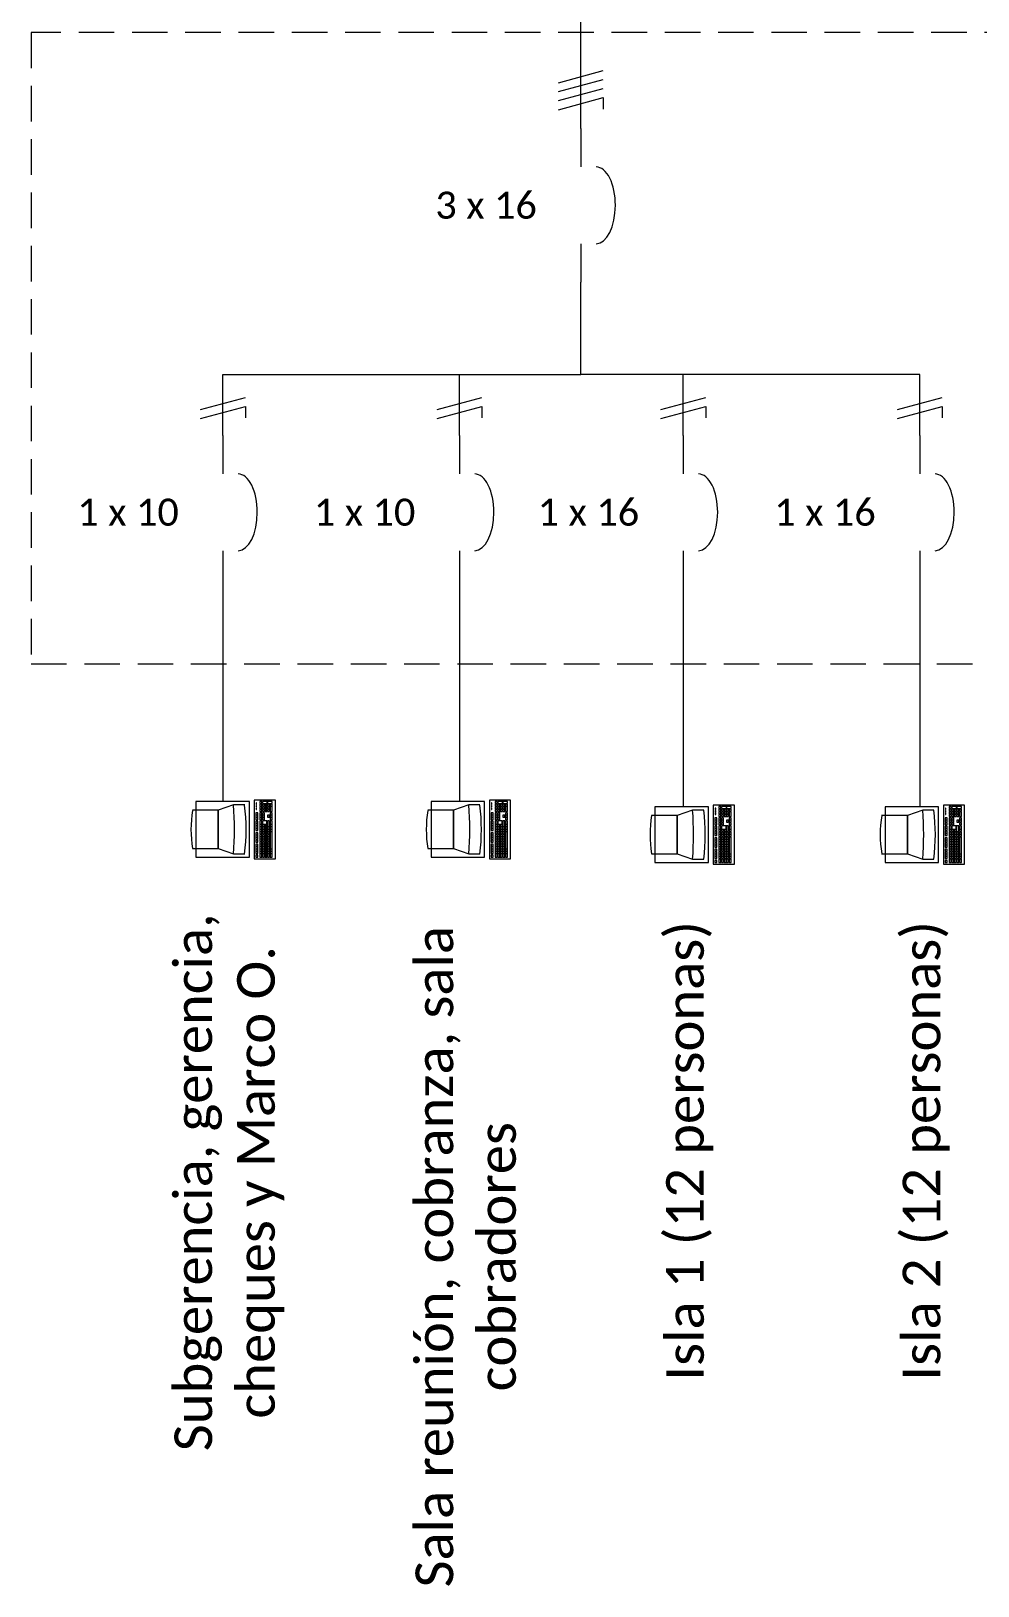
# Model space of a CAD drawing. Header units: inches. Extents: x 53 to 841, y 55 to 416.
# Drawn here: x 595.5 to 662.1, y 84.7 to 194.1 of the extents above; entities that cross this region are included whole.
import ezdxf

# ---------------------------------------------------------------- set-up
doc = ezdxf.new("R2010")
doc.units = ezdxf.units.IN
doc.header["$MEASUREMENT"] = 0
doc.linetypes.add('DASHED', pattern=[0.75, 0.5, -0.25])
for name, color, linetype in [('CONECTOR', 7, 'Continuous'), ('ELECTRICIDAD', 7, 'Continuous'), ('EQUIPO', 7, 'Continuous')]:
    doc.layers.add(name, color=color, linetype=linetype)
doc.styles.get("Standard").update_dxf_attribs({"font": 'arial.ttf'})

msp = doc.modelspace()

# ---------------------------------------------------------------- linework, layer by layer
at = {"lineweight": 13}
for p, q in [((632.59, 190.5), (635.74, 191.35)), ((632.59, 189.87), (635.74, 190.72)), ((632.59, 189.24), (635.74, 190.08)), ((632.59, 188.6), (635.74, 189.45)), ((635.74, 189.45), (635.74, 188.64)), ((607.39, 167.5), (610.55, 168.35)), ((607.39, 166.87), (610.55, 167.72)), ((610.55, 167.72), (610.55, 166.91)), ((624.04, 167.5), (627.2, 168.35)), ((624.04, 166.87), (627.2, 167.72)), ((627.2, 167.72), (627.2, 166.91)), ((639.79, 167.5), (642.95, 168.35)), ((639.79, 166.87), (642.95, 167.72)), ((642.95, 167.72), (642.95, 166.91)), ((656.44, 167.5), (659.6, 168.35)), ((656.44, 166.87), (659.6, 167.72)), ((659.6, 167.72), (659.6, 166.91))]:
    msp.add_line(p, q, dxfattribs=at)
at = {"color": 10, "linetype": 'DASHED', "lineweight": 13, "ltscale": 5}
msp.add_lwpolyline([(595.47, 149.6), (668.82, 149.6), (668.82, 194.02), (595.47, 194.02)], close=True, dxfattribs=at)
at = {"layer": 'CONECTOR', "linetype": 'Continuous', "lineweight": 13}
for p, q in [((625.62, 154.87), (625.62, 139.91)), ((641.37, 154.87), (641.37, 139.55)), ((658.02, 154.87), (658.02, 139.55))]:
    msp.add_line(p, q, dxfattribs=at)
for points in [[(634.17, 187.27), (634.17, 225.07), (640.59, 225.07), (640.59, 254.92)], [(608.97, 165.67), (608.97, 169.96), (634.17, 169.96), (634.17, 176.47)], [(625.62, 165.67), (625.62, 169.96), (634.17, 169.96), (634.17, 176.47)], [(641.37, 165.67), (641.37, 169.96), (634.17, 169.96), (634.17, 176.47)], [(658.02, 165.67), (658.02, 169.96), (634.17, 169.96), (634.17, 176.47)], [(608.97, 154.87), (608.97, 139.93), (608.43, 139.93)]]:
    msp.add_lwpolyline(points, dxfattribs=at)
at = {"layer": 'ELECTRICIDAD', "linetype": 'Continuous', "lineweight": 13}
for p, q in [((634.17, 187.27), (634.17, 184.57)), ((634.17, 179.17), (634.17, 176.47)), ((608.97, 165.67), (608.97, 162.97)), ((625.62, 165.67), (625.62, 162.97)), ((641.37, 165.67), (641.37, 162.97)), ((658.02, 165.67), (658.02, 162.97)), ((608.97, 157.57), (608.97, 154.87)), ((625.62, 157.57), (625.62, 154.87)), ((641.37, 157.57), (641.37, 154.87)), ((658.02, 157.57), (658.02, 154.87))]:
    msp.add_line(p, q, dxfattribs=at)
for centre, start_param, end_param in [((635.24, 181.87), 1.570796, 3.141593), ((635.24, 181.87), 0, 1.570796), ((610.04, 160.27), 1.570796, 3.141593), ((626.69, 160.27), 1.570796, 3.141593), ((642.44, 160.27), 1.570796, 3.141593), ((659.09, 160.27), 1.570796, 3.141593), ((610.04, 160.27), 0, 1.570796), ((626.69, 160.27), 0, 1.570796), ((642.44, 160.27), 0, 1.570796), ((659.09, 160.27), 0, 1.570796)]:
    msp.add_ellipse(centre, major_axis=(0, -2.7), ratio=0.5, start_param=start_param, end_param=end_param, dxfattribs=at)
at = {"layer": 'EQUIPO', "color": 7, "linetype": 'Continuous', "lineweight": 13}
for p, q in [((608.64, 139.3), (606.82, 139.3)), ((609.71, 139.68), (608.64, 139.3)), ((608.64, 139.3), (608.64, 136.61)), ((608.64, 136.61), (608.64, 139.3)), ((610.5, 139.68), (609.71, 139.68)), ((625.2, 139.3), (623.38, 139.3)), ((626.27, 139.68), (625.2, 139.3)), ((625.2, 139.3), (625.2, 136.61)), ((625.2, 136.61), (625.2, 139.3)), ((627.06, 139.68), (626.27, 139.68)), ((640.95, 138.94), (639.13, 138.94)), ((642.02, 139.32), (640.95, 138.94)), ((640.95, 138.94), (640.95, 136.25)), ((640.95, 136.25), (640.95, 138.94)), ((642.81, 139.32), (642.02, 139.32)), ((657.15, 138.94), (655.33, 138.94)), ((658.22, 139.32), (657.15, 138.94)), ((657.15, 138.94), (657.15, 136.25)), ((657.15, 136.25), (657.15, 138.94)), ((659.01, 139.32), (658.22, 139.32)), ((606.82, 136.61), (608.64, 136.61)), ((608.64, 136.61), (609.71, 136.23)), ((609.71, 136.23), (610.5, 136.23)), ((623.38, 136.61), (625.2, 136.61)), ((625.2, 136.61), (626.27, 136.23)), ((626.27, 136.23), (627.06, 136.23)), ((639.13, 136.25), (640.95, 136.25)), ((640.95, 136.25), (642.02, 135.87)), ((642.02, 135.87), (642.81, 135.87)), ((655.33, 136.25), (657.15, 136.25)), ((657.15, 136.25), (658.22, 135.87)), ((658.22, 135.87), (659.01, 135.87))]:
    msp.add_line(p, q, dxfattribs=at)
for points in [[(610.83, 139.91), (607.06, 139.91), (607.06, 136), (610.83, 136)], [(612.66, 140.02), (611.17, 140.02), (611.17, 135.88), (612.66, 135.88)], [(611.43, 138.99), (611.43, 139.13), (611.29, 139.13), (611.29, 138.99)], [(611.43, 138.82), (611.43, 138.96), (611.29, 138.96), (611.29, 138.82)], [(611.34, 139.71), (611.34, 139.82), (611.31, 139.82), (611.31, 139.71)], [(611.34, 139.54), (611.34, 139.65), (611.31, 139.65), (611.31, 139.54)], [(611.34, 139.36), (611.34, 139.48), (611.31, 139.48), (611.31, 139.36)], [(611.71, 139.78), (611.71, 139.92), (611.57, 139.92), (611.57, 139.78)], [(611.71, 139.59), (611.71, 139.74), (611.57, 139.74), (611.57, 139.59)], [(611.71, 139.41), (611.71, 139.55), (611.57, 139.55), (611.57, 139.41)], [(611.71, 139.22), (611.71, 139.36), (611.57, 139.36), (611.57, 139.22)], [(611.71, 138.99), (611.71, 139.13), (611.57, 139.13), (611.57, 138.99)], [(611.71, 138.82), (611.71, 138.96), (611.57, 138.96), (611.57, 138.82)], [(612.09, 139.78), (612.09, 139.92), (611.75, 139.92), (611.75, 139.78)], [(611.89, 139.59), (611.89, 139.74), (611.75, 139.74), (611.75, 139.59)], [(611.89, 139.41), (611.89, 139.55), (611.75, 139.55), (611.75, 139.41)], [(611.89, 139.22), (611.89, 139.36), (611.75, 139.36), (611.75, 139.22)], [(611.89, 138.99), (611.89, 139.13), (611.75, 139.13), (611.75, 138.99)], [(611.89, 138.82), (611.89, 138.96), (611.75, 138.96), (611.75, 138.82)], [(612.07, 139.59), (612.07, 139.74), (611.93, 139.74), (611.93, 139.59)], [(612.07, 139.41), (612.07, 139.55), (611.93, 139.55), (611.93, 139.41)], [(612.07, 139.22), (612.07, 139.36), (611.93, 139.36), (611.93, 139.22)], [(612.43, 139.78), (612.43, 139.92), (612.11, 139.92), (612.11, 139.78)], [(612.25, 139.59), (612.25, 139.74), (612.11, 139.74), (612.11, 139.59)], [(612.25, 139.41), (612.25, 139.55), (612.11, 139.55), (612.11, 139.41)], [(612.25, 139.22), (612.25, 139.36), (612.11, 139.36), (612.11, 139.22)], [(612.25, 138.82), (612.25, 138.96), (612.11, 138.96), (612.11, 138.82)], [(612.43, 139.59), (612.43, 139.74), (612.29, 139.74), (612.29, 139.59)], [(612.43, 139.22), (612.43, 139.56), (612.29, 139.56), (612.29, 139.22)], [(612.43, 138.99), (612.43, 139.13), (612.29, 139.13), (612.29, 138.99)], [(612.43, 138.82), (612.43, 138.96), (612.29, 138.96), (612.29, 138.82)], [(627.39, 139.91), (623.62, 139.91), (623.62, 136), (627.39, 136)], [(629.22, 140.02), (627.73, 140.02), (627.73, 135.88), (629.22, 135.88)], [(627.99, 138.99), (627.99, 139.13), (627.85, 139.13), (627.85, 138.99)], [(627.99, 138.82), (627.99, 138.96), (627.85, 138.96), (627.85, 138.82)], [(627.9, 139.71), (627.9, 139.82), (627.87, 139.82), (627.87, 139.71)], [(627.9, 139.54), (627.9, 139.65), (627.87, 139.65), (627.87, 139.54)], [(627.9, 139.36), (627.9, 139.48), (627.87, 139.48), (627.87, 139.36)], [(628.27, 139.78), (628.27, 139.92), (628.13, 139.92), (628.13, 139.78)], [(628.27, 139.59), (628.27, 139.74), (628.13, 139.74), (628.13, 139.59)], [(628.27, 139.41), (628.27, 139.55), (628.13, 139.55), (628.13, 139.41)], [(628.27, 139.22), (628.27, 139.36), (628.13, 139.36), (628.13, 139.22)], [(628.27, 138.99), (628.27, 139.13), (628.13, 139.13), (628.13, 138.99)], [(628.27, 138.82), (628.27, 138.96), (628.13, 138.96), (628.13, 138.82)], [(628.65, 139.78), (628.65, 139.92), (628.31, 139.92), (628.31, 139.78)], [(628.45, 139.59), (628.45, 139.74), (628.31, 139.74), (628.31, 139.59)], [(628.45, 139.41), (628.45, 139.55), (628.31, 139.55), (628.31, 139.41)], [(628.45, 139.22), (628.45, 139.36), (628.31, 139.36), (628.31, 139.22)], [(628.45, 138.99), (628.45, 139.13), (628.31, 139.13), (628.31, 138.99)], [(628.45, 138.82), (628.45, 138.96), (628.31, 138.96), (628.31, 138.82)], [(628.63, 139.59), (628.63, 139.74), (628.49, 139.74), (628.49, 139.59)], [(628.63, 139.41), (628.63, 139.55), (628.49, 139.55), (628.49, 139.41)], [(628.63, 139.22), (628.63, 139.36), (628.49, 139.36), (628.49, 139.22)], [(628.99, 139.78), (628.99, 139.92), (628.67, 139.92), (628.67, 139.78)], [(628.81, 139.59), (628.81, 139.74), (628.67, 139.74), (628.67, 139.59)], [(628.81, 139.41), (628.81, 139.55), (628.67, 139.55), (628.67, 139.41)], [(628.81, 139.22), (628.81, 139.36), (628.67, 139.36), (628.67, 139.22)], [(628.81, 138.82), (628.81, 138.96), (628.67, 138.96), (628.67, 138.82)], [(628.99, 139.59), (628.99, 139.74), (628.85, 139.74), (628.85, 139.59)], [(628.99, 139.22), (628.99, 139.56), (628.85, 139.56), (628.85, 139.22)], [(628.99, 138.99), (628.99, 139.13), (628.85, 139.13), (628.85, 138.99)], [(628.99, 138.82), (628.99, 138.96), (628.85, 138.96), (628.85, 138.82)], [(643.14, 139.55), (639.37, 139.55), (639.37, 135.64), (643.14, 135.64)], [(644.97, 139.66), (643.48, 139.66), (643.48, 135.52), (644.97, 135.52)], [(643.65, 139.35), (643.65, 139.46), (643.62, 139.46), (643.62, 139.35)], [(643.65, 139.18), (643.65, 139.29), (643.62, 139.29), (643.62, 139.18)], [(643.65, 139), (643.65, 139.12), (643.62, 139.12), (643.62, 139)], [(644.02, 139.42), (644.02, 139.56), (643.88, 139.56), (643.88, 139.42)], [(644.02, 139.23), (644.02, 139.38), (643.88, 139.38), (643.88, 139.23)], [(644.02, 139.05), (644.02, 139.19), (643.88, 139.19), (643.88, 139.05)], [(644.02, 138.86), (644.02, 139), (643.88, 139), (643.88, 138.86)], [(644.4, 139.42), (644.4, 139.56), (644.06, 139.56), (644.06, 139.42)], [(644.2, 139.23), (644.2, 139.38), (644.06, 139.38), (644.06, 139.23)], [(644.2, 139.05), (644.2, 139.19), (644.06, 139.19), (644.06, 139.05)], [(644.2, 138.86), (644.2, 139), (644.06, 139), (644.06, 138.86)], [(644.38, 139.23), (644.38, 139.38), (644.24, 139.38), (644.24, 139.23)], [(644.38, 139.05), (644.38, 139.19), (644.24, 139.19), (644.24, 139.05)], [(644.38, 138.86), (644.38, 139), (644.24, 139), (644.24, 138.86)], [(644.74, 139.42), (644.74, 139.56), (644.42, 139.56), (644.42, 139.42)], [(644.56, 139.23), (644.56, 139.38), (644.42, 139.38), (644.42, 139.23)], [(644.56, 139.05), (644.56, 139.19), (644.42, 139.19), (644.42, 139.05)], [(644.56, 138.86), (644.56, 139), (644.42, 139), (644.42, 138.86)], [(644.74, 139.23), (644.74, 139.38), (644.6, 139.38), (644.6, 139.23)], [(644.74, 138.86), (644.74, 139.2), (644.6, 139.2), (644.6, 138.86)], [(659.34, 139.55), (655.57, 139.55), (655.57, 135.64), (659.34, 135.64)], [(661.17, 139.66), (659.68, 139.66), (659.68, 135.52), (661.17, 135.52)], [(659.85, 139.35), (659.85, 139.46), (659.82, 139.46), (659.82, 139.35)], [(659.85, 139.18), (659.85, 139.29), (659.82, 139.29), (659.82, 139.18)], [(659.85, 139), (659.85, 139.12), (659.82, 139.12), (659.82, 139)], [(660.22, 139.42), (660.22, 139.56), (660.08, 139.56), (660.08, 139.42)], [(660.22, 139.23), (660.22, 139.38), (660.08, 139.38), (660.08, 139.23)], [(660.22, 139.05), (660.22, 139.19), (660.08, 139.19), (660.08, 139.05)], [(660.22, 138.86), (660.22, 139), (660.08, 139), (660.08, 138.86)], [(660.6, 139.42), (660.6, 139.56), (660.26, 139.56), (660.26, 139.42)], [(660.4, 139.23), (660.4, 139.38), (660.26, 139.38), (660.26, 139.23)], [(660.4, 139.05), (660.4, 139.19), (660.26, 139.19), (660.26, 139.05)], [(660.4, 138.86), (660.4, 139), (660.26, 139), (660.26, 138.86)], [(660.58, 139.23), (660.58, 139.38), (660.44, 139.38), (660.44, 139.23)], [(660.58, 139.05), (660.58, 139.19), (660.44, 139.19), (660.44, 139.05)], [(660.58, 138.86), (660.58, 139), (660.44, 139), (660.44, 138.86)], [(660.94, 139.42), (660.94, 139.56), (660.62, 139.56), (660.62, 139.42)], [(660.76, 139.23), (660.76, 139.38), (660.62, 139.38), (660.62, 139.23)], [(660.76, 139.05), (660.76, 139.19), (660.62, 139.19), (660.62, 139.05)], [(660.76, 138.86), (660.76, 139), (660.62, 139), (660.62, 138.86)], [(660.94, 139.23), (660.94, 139.38), (660.8, 139.38), (660.8, 139.23)], [(660.94, 138.86), (660.94, 139.2), (660.8, 139.2), (660.8, 138.86)], [(611.43, 138.64), (611.43, 138.79), (611.29, 138.79), (611.29, 138.64)], [(611.43, 138.4), (611.43, 138.54), (611.29, 138.54), (611.29, 138.4)], [(611.43, 138.23), (611.43, 138.37), (611.29, 138.37), (611.29, 138.23)], [(611.43, 138.05), (611.43, 138.2), (611.29, 138.2), (611.29, 138.05)], [(611.43, 137.88), (611.43, 138.03), (611.29, 138.03), (611.29, 137.88)], [(611.71, 138.64), (611.71, 138.79), (611.57, 138.79), (611.57, 138.64)], [(611.71, 138.33), (611.71, 138.56), (611.57, 138.56), (611.57, 138.33)], [(611.71, 138.16), (611.71, 138.3), (611.57, 138.3), (611.57, 138.16)], [(611.71, 137.98), (611.71, 138.13), (611.57, 138.13), (611.57, 137.98)], [(611.71, 137.81), (611.71, 137.95), (611.57, 137.95), (611.57, 137.81)], [(611.89, 138.64), (611.89, 138.79), (611.75, 138.79), (611.75, 138.64)], [(612.07, 138.33), (612.07, 138.56), (611.75, 138.56), (611.75, 138.33)], [(611.89, 138.16), (611.89, 138.3), (611.75, 138.3), (611.75, 138.16)], [(611.89, 137.98), (611.89, 138.13), (611.75, 138.13), (611.75, 137.98)], [(611.89, 137.81), (611.89, 137.95), (611.75, 137.95), (611.75, 137.81)], [(612.07, 138.16), (612.07, 138.3), (611.93, 138.3), (611.93, 138.16)], [(612.07, 137.98), (612.07, 138.13), (611.93, 138.13), (611.93, 137.98)], [(612.07, 137.81), (612.07, 137.95), (611.93, 137.95), (611.93, 137.81)], [(612.25, 138.16), (612.25, 138.56), (612.1, 138.56), (612.1, 138.16)], [(612.25, 137.98), (612.25, 138.13), (612.11, 138.13), (612.11, 137.98)], [(612.25, 137.81), (612.25, 137.95), (612.11, 137.95), (612.11, 137.81)], [(612.43, 138.64), (612.43, 138.79), (612.29, 138.79), (612.29, 138.64)], [(612.43, 138.33), (612.43, 138.56), (612.29, 138.56), (612.29, 138.33)], [(612.43, 138.16), (612.43, 138.3), (612.29, 138.3), (612.29, 138.16)], [(612.43, 137.98), (612.43, 138.13), (612.29, 138.13), (612.29, 137.98)], [(612.43, 137.81), (612.43, 137.95), (612.29, 137.95), (612.29, 137.81)], [(627.99, 138.64), (627.99, 138.79), (627.85, 138.79), (627.85, 138.64)], [(627.99, 138.4), (627.99, 138.54), (627.85, 138.54), (627.85, 138.4)], [(627.99, 138.23), (627.99, 138.37), (627.85, 138.37), (627.85, 138.23)], [(627.99, 138.05), (627.99, 138.2), (627.85, 138.2), (627.85, 138.05)], [(627.99, 137.88), (627.99, 138.03), (627.85, 138.03), (627.85, 137.88)], [(628.27, 138.64), (628.27, 138.79), (628.13, 138.79), (628.13, 138.64)], [(628.27, 138.33), (628.27, 138.56), (628.13, 138.56), (628.13, 138.33)], [(628.27, 138.16), (628.27, 138.3), (628.13, 138.3), (628.13, 138.16)], [(628.27, 137.98), (628.27, 138.13), (628.13, 138.13), (628.13, 137.98)], [(628.27, 137.81), (628.27, 137.95), (628.13, 137.95), (628.13, 137.81)], [(628.45, 138.64), (628.45, 138.79), (628.31, 138.79), (628.31, 138.64)], [(628.63, 138.33), (628.63, 138.56), (628.31, 138.56), (628.31, 138.33)], [(628.45, 138.16), (628.45, 138.3), (628.31, 138.3), (628.31, 138.16)], [(628.45, 137.98), (628.45, 138.13), (628.31, 138.13), (628.31, 137.98)], [(628.45, 137.81), (628.45, 137.95), (628.31, 137.95), (628.31, 137.81)], [(628.63, 138.16), (628.63, 138.3), (628.49, 138.3), (628.49, 138.16)], [(628.63, 137.98), (628.63, 138.13), (628.49, 138.13), (628.49, 137.98)], [(628.63, 137.81), (628.63, 137.95), (628.49, 137.95), (628.49, 137.81)], [(628.81, 138.16), (628.81, 138.56), (628.66, 138.56), (628.66, 138.16)], [(628.81, 137.98), (628.81, 138.13), (628.67, 138.13), (628.67, 137.98)], [(628.81, 137.81), (628.81, 137.95), (628.67, 137.95), (628.67, 137.81)], [(628.99, 138.64), (628.99, 138.79), (628.85, 138.79), (628.85, 138.64)], [(628.99, 138.33), (628.99, 138.56), (628.85, 138.56), (628.85, 138.33)], [(628.99, 138.16), (628.99, 138.3), (628.85, 138.3), (628.85, 138.16)], [(628.99, 137.98), (628.99, 138.13), (628.85, 138.13), (628.85, 137.98)], [(628.99, 137.81), (628.99, 137.95), (628.85, 137.95), (628.85, 137.81)], [(643.74, 138.63), (643.74, 138.77), (643.6, 138.77), (643.6, 138.63)], [(643.74, 138.46), (643.74, 138.6), (643.6, 138.6), (643.6, 138.46)], [(643.74, 138.28), (643.74, 138.43), (643.6, 138.43), (643.6, 138.28)], [(643.74, 138.04), (643.74, 138.18), (643.6, 138.18), (643.6, 138.04)], [(643.74, 137.87), (643.74, 138.01), (643.6, 138.01), (643.6, 137.87)], [(644.02, 138.63), (644.02, 138.77), (643.88, 138.77), (643.88, 138.63)], [(644.02, 138.46), (644.02, 138.6), (643.88, 138.6), (643.88, 138.46)], [(644.02, 138.28), (644.02, 138.43), (643.88, 138.43), (643.88, 138.28)], [(644.02, 137.97), (644.02, 138.2), (643.88, 138.2), (643.88, 137.97)], [(644.02, 137.8), (644.02, 137.94), (643.88, 137.94), (643.88, 137.8)], [(644.2, 138.63), (644.2, 138.77), (644.06, 138.77), (644.06, 138.63)], [(644.2, 138.46), (644.2, 138.6), (644.06, 138.6), (644.06, 138.46)], [(644.2, 138.28), (644.2, 138.43), (644.06, 138.43), (644.06, 138.28)], [(644.38, 137.97), (644.38, 138.2), (644.06, 138.2), (644.06, 137.97)], [(644.2, 137.8), (644.2, 137.94), (644.06, 137.94), (644.06, 137.8)], [(644.38, 137.8), (644.38, 137.94), (644.24, 137.94), (644.24, 137.8)], [(644.56, 137.8), (644.56, 138.2), (644.41, 138.2), (644.41, 137.8)], [(644.56, 138.46), (644.56, 138.6), (644.42, 138.6), (644.42, 138.46)], [(644.74, 138.63), (644.74, 138.77), (644.6, 138.77), (644.6, 138.63)], [(644.74, 138.46), (644.74, 138.6), (644.6, 138.6), (644.6, 138.46)], [(644.74, 138.28), (644.74, 138.43), (644.6, 138.43), (644.6, 138.28)], [(644.74, 137.97), (644.74, 138.2), (644.6, 138.2), (644.6, 137.97)], [(644.74, 137.8), (644.74, 137.94), (644.6, 137.94), (644.6, 137.8)], [(659.94, 138.63), (659.94, 138.77), (659.8, 138.77), (659.8, 138.63)], [(659.94, 138.46), (659.94, 138.6), (659.8, 138.6), (659.8, 138.46)], [(659.94, 138.28), (659.94, 138.43), (659.8, 138.43), (659.8, 138.28)], [(659.94, 138.04), (659.94, 138.18), (659.8, 138.18), (659.8, 138.04)], [(659.94, 137.87), (659.94, 138.01), (659.8, 138.01), (659.8, 137.87)], [(660.22, 138.63), (660.22, 138.77), (660.08, 138.77), (660.08, 138.63)], [(660.22, 138.46), (660.22, 138.6), (660.08, 138.6), (660.08, 138.46)], [(660.22, 138.28), (660.22, 138.43), (660.08, 138.43), (660.08, 138.28)], [(660.22, 137.97), (660.22, 138.2), (660.08, 138.2), (660.08, 137.97)], [(660.22, 137.8), (660.22, 137.94), (660.08, 137.94), (660.08, 137.8)], [(660.4, 138.63), (660.4, 138.77), (660.26, 138.77), (660.26, 138.63)], [(660.4, 138.46), (660.4, 138.6), (660.26, 138.6), (660.26, 138.46)], [(660.4, 138.28), (660.4, 138.43), (660.26, 138.43), (660.26, 138.28)], [(660.58, 137.97), (660.58, 138.2), (660.26, 138.2), (660.26, 137.97)], [(660.4, 137.8), (660.4, 137.94), (660.26, 137.94), (660.26, 137.8)], [(660.58, 137.8), (660.58, 137.94), (660.44, 137.94), (660.44, 137.8)], [(660.76, 137.8), (660.76, 138.2), (660.61, 138.2), (660.61, 137.8)], [(660.76, 138.46), (660.76, 138.6), (660.62, 138.6), (660.62, 138.46)], [(660.94, 138.63), (660.94, 138.77), (660.8, 138.77), (660.8, 138.63)], [(660.94, 138.46), (660.94, 138.6), (660.8, 138.6), (660.8, 138.46)], [(660.94, 138.28), (660.94, 138.43), (660.8, 138.43), (660.8, 138.28)], [(660.94, 137.97), (660.94, 138.2), (660.8, 138.2), (660.8, 137.97)], [(660.94, 137.8), (660.94, 137.94), (660.8, 137.94), (660.8, 137.8)], [(611.43, 137.58), (611.43, 137.72), (611.29, 137.72), (611.29, 137.58)], [(611.43, 137.41), (611.43, 137.55), (611.29, 137.55), (611.29, 137.41)], [(611.43, 137.24), (611.43, 137.38), (611.29, 137.38), (611.29, 137.24)], [(611.43, 137.06), (611.43, 137.21), (611.29, 137.21), (611.29, 137.06)], [(611.43, 136.78), (611.43, 136.92), (611.29, 136.92), (611.29, 136.78)], [(611.71, 137.64), (611.71, 137.78), (611.57, 137.78), (611.57, 137.64)], [(611.71, 137.47), (611.71, 137.61), (611.57, 137.61), (611.57, 137.47)], [(611.71, 137.29), (611.71, 137.44), (611.57, 137.44), (611.57, 137.29)], [(611.71, 137.12), (611.71, 137.26), (611.57, 137.26), (611.57, 137.12)], [(611.71, 136.95), (611.71, 137.09), (611.57, 137.09), (611.57, 136.95)], [(611.71, 136.78), (611.71, 136.92), (611.57, 136.92), (611.57, 136.78)], [(611.89, 137.64), (611.89, 137.78), (611.75, 137.78), (611.75, 137.64)], [(611.89, 137.47), (611.89, 137.61), (611.75, 137.61), (611.75, 137.47)], [(611.89, 137.29), (611.89, 137.44), (611.75, 137.44), (611.75, 137.29)], [(611.89, 137.12), (611.89, 137.26), (611.75, 137.26), (611.75, 137.12)], [(611.89, 136.95), (611.89, 137.09), (611.75, 137.09), (611.75, 136.95)], [(611.89, 136.78), (611.89, 136.92), (611.75, 136.92), (611.75, 136.78)], [(612.07, 137.64), (612.07, 137.78), (611.93, 137.78), (611.93, 137.64)], [(612.07, 137.47), (612.07, 137.61), (611.93, 137.61), (611.93, 137.47)], [(612.07, 137.29), (612.07, 137.44), (611.93, 137.44), (611.93, 137.29)], [(612.07, 137.12), (612.07, 137.26), (611.93, 137.26), (611.93, 137.12)], [(612.07, 136.95), (612.07, 137.09), (611.93, 137.09), (611.93, 136.95)], [(612.07, 136.78), (612.07, 136.92), (611.93, 136.92), (611.93, 136.78)], [(612.25, 137.64), (612.25, 137.78), (612.11, 137.78), (612.11, 137.64)], [(612.25, 137.47), (612.25, 137.61), (612.11, 137.61), (612.11, 137.47)], [(612.25, 137.29), (612.25, 137.44), (612.11, 137.44), (612.11, 137.29)], [(612.25, 137.12), (612.25, 137.26), (612.11, 137.26), (612.11, 137.12)], [(612.25, 136.95), (612.25, 137.09), (612.11, 137.09), (612.11, 136.95)], [(612.25, 136.78), (612.25, 136.92), (612.11, 136.92), (612.11, 136.78)], [(612.43, 136.6), (612.43, 137.78), (612.29, 137.78), (612.29, 136.6)], [(627.99, 137.58), (627.99, 137.72), (627.85, 137.72), (627.85, 137.58)], [(627.99, 137.41), (627.99, 137.55), (627.85, 137.55), (627.85, 137.41)], [(627.99, 137.24), (627.99, 137.38), (627.85, 137.38), (627.85, 137.24)], [(627.99, 137.06), (627.99, 137.21), (627.85, 137.21), (627.85, 137.06)], [(627.99, 136.78), (627.99, 136.92), (627.85, 136.92), (627.85, 136.78)], [(628.27, 137.64), (628.27, 137.78), (628.13, 137.78), (628.13, 137.64)], [(628.27, 137.47), (628.27, 137.61), (628.13, 137.61), (628.13, 137.47)], [(628.27, 137.29), (628.27, 137.44), (628.13, 137.44), (628.13, 137.29)], [(628.27, 137.12), (628.27, 137.26), (628.13, 137.26), (628.13, 137.12)], [(628.27, 136.95), (628.27, 137.09), (628.13, 137.09), (628.13, 136.95)], [(628.27, 136.78), (628.27, 136.92), (628.13, 136.92), (628.13, 136.78)], [(628.45, 137.64), (628.45, 137.78), (628.31, 137.78), (628.31, 137.64)], [(628.45, 137.47), (628.45, 137.61), (628.31, 137.61), (628.31, 137.47)], [(628.45, 137.29), (628.45, 137.44), (628.31, 137.44), (628.31, 137.29)], [(628.45, 137.12), (628.45, 137.26), (628.31, 137.26), (628.31, 137.12)], [(628.45, 136.95), (628.45, 137.09), (628.31, 137.09), (628.31, 136.95)], [(628.45, 136.78), (628.45, 136.92), (628.31, 136.92), (628.31, 136.78)], [(628.63, 137.64), (628.63, 137.78), (628.49, 137.78), (628.49, 137.64)], [(628.63, 137.47), (628.63, 137.61), (628.49, 137.61), (628.49, 137.47)], [(628.63, 137.29), (628.63, 137.44), (628.49, 137.44), (628.49, 137.29)], [(628.63, 137.12), (628.63, 137.26), (628.49, 137.26), (628.49, 137.12)], [(628.63, 136.95), (628.63, 137.09), (628.49, 137.09), (628.49, 136.95)], [(628.63, 136.78), (628.63, 136.92), (628.49, 136.92), (628.49, 136.78)], [(628.81, 137.64), (628.81, 137.78), (628.67, 137.78), (628.67, 137.64)], [(628.81, 137.47), (628.81, 137.61), (628.67, 137.61), (628.67, 137.47)], [(628.81, 137.29), (628.81, 137.44), (628.67, 137.44), (628.67, 137.29)], [(628.81, 137.12), (628.81, 137.26), (628.67, 137.26), (628.67, 137.12)], [(628.81, 136.95), (628.81, 137.09), (628.67, 137.09), (628.67, 136.95)], [(628.81, 136.78), (628.81, 136.92), (628.67, 136.92), (628.67, 136.78)], [(628.99, 136.6), (628.99, 137.78), (628.85, 137.78), (628.85, 136.6)], [(643.74, 137.69), (643.74, 137.84), (643.6, 137.84), (643.6, 137.69)], [(643.74, 137.52), (643.74, 137.67), (643.6, 137.67), (643.6, 137.52)], [(643.74, 137.22), (643.74, 137.36), (643.6, 137.36), (643.6, 137.22)], [(643.74, 137.05), (643.74, 137.19), (643.6, 137.19), (643.6, 137.05)], [(643.74, 136.88), (643.74, 137.02), (643.6, 137.02), (643.6, 136.88)], [(643.74, 136.7), (643.74, 136.85), (643.6, 136.85), (643.6, 136.7)], [(644.02, 137.62), (644.02, 137.77), (643.88, 137.77), (643.88, 137.62)], [(644.02, 137.45), (644.02, 137.59), (643.88, 137.59), (643.88, 137.45)], [(644.02, 137.28), (644.02, 137.42), (643.88, 137.42), (643.88, 137.28)], [(644.02, 137.11), (644.02, 137.25), (643.88, 137.25), (643.88, 137.11)], [(644.02, 136.93), (644.02, 137.08), (643.88, 137.08), (643.88, 136.93)], [(644.02, 136.76), (644.02, 136.9), (643.88, 136.9), (643.88, 136.76)], [(644.2, 137.62), (644.2, 137.77), (644.06, 137.77), (644.06, 137.62)], [(644.2, 137.45), (644.2, 137.59), (644.06, 137.59), (644.06, 137.45)], [(644.2, 137.28), (644.2, 137.42), (644.06, 137.42), (644.06, 137.28)], [(644.2, 137.11), (644.2, 137.25), (644.06, 137.25), (644.06, 137.11)], [(644.2, 136.93), (644.2, 137.08), (644.06, 137.08), (644.06, 136.93)], [(644.2, 136.76), (644.2, 136.9), (644.06, 136.9), (644.06, 136.76)], [(644.38, 137.62), (644.38, 137.77), (644.24, 137.77), (644.24, 137.62)], [(644.38, 137.45), (644.38, 137.59), (644.24, 137.59), (644.24, 137.45)], [(644.38, 137.28), (644.38, 137.42), (644.24, 137.42), (644.24, 137.28)], [(644.38, 137.11), (644.38, 137.25), (644.24, 137.25), (644.24, 137.11)], [(644.38, 136.93), (644.38, 137.08), (644.24, 137.08), (644.24, 136.93)], [(644.38, 136.76), (644.38, 136.9), (644.24, 136.9), (644.24, 136.76)], [(644.56, 137.62), (644.56, 137.77), (644.42, 137.77), (644.42, 137.62)], [(644.56, 137.45), (644.56, 137.59), (644.42, 137.59), (644.42, 137.45)], [(644.56, 137.28), (644.56, 137.42), (644.42, 137.42), (644.42, 137.28)], [(644.56, 137.11), (644.56, 137.25), (644.42, 137.25), (644.42, 137.11)], [(644.56, 136.93), (644.56, 137.08), (644.42, 137.08), (644.42, 136.93)], [(644.56, 136.76), (644.56, 136.9), (644.42, 136.9), (644.42, 136.76)], [(644.74, 137.62), (644.74, 137.77), (644.6, 137.77), (644.6, 137.62)], [(644.74, 137.45), (644.74, 137.59), (644.6, 137.59), (644.6, 137.45)], [(644.74, 136.24), (644.74, 137.42), (644.6, 137.42), (644.6, 136.24)], [(659.94, 137.69), (659.94, 137.84), (659.8, 137.84), (659.8, 137.69)], [(659.94, 137.52), (659.94, 137.67), (659.8, 137.67), (659.8, 137.52)], [(659.94, 137.22), (659.94, 137.36), (659.8, 137.36), (659.8, 137.22)], [(659.94, 137.05), (659.94, 137.19), (659.8, 137.19), (659.8, 137.05)], [(659.94, 136.88), (659.94, 137.02), (659.8, 137.02), (659.8, 136.88)], [(659.94, 136.7), (659.94, 136.85), (659.8, 136.85), (659.8, 136.7)], [(660.22, 137.62), (660.22, 137.77), (660.08, 137.77), (660.08, 137.62)], [(660.22, 137.45), (660.22, 137.59), (660.08, 137.59), (660.08, 137.45)], [(660.22, 137.28), (660.22, 137.42), (660.08, 137.42), (660.08, 137.28)], [(660.22, 137.11), (660.22, 137.25), (660.08, 137.25), (660.08, 137.11)], [(660.22, 136.93), (660.22, 137.08), (660.08, 137.08), (660.08, 136.93)], [(660.22, 136.76), (660.22, 136.9), (660.08, 136.9), (660.08, 136.76)], [(660.4, 137.62), (660.4, 137.77), (660.26, 137.77), (660.26, 137.62)], [(660.4, 137.45), (660.4, 137.59), (660.26, 137.59), (660.26, 137.45)], [(660.4, 137.28), (660.4, 137.42), (660.26, 137.42), (660.26, 137.28)], [(660.4, 137.11), (660.4, 137.25), (660.26, 137.25), (660.26, 137.11)], [(660.4, 136.93), (660.4, 137.08), (660.26, 137.08), (660.26, 136.93)], [(660.4, 136.76), (660.4, 136.9), (660.26, 136.9), (660.26, 136.76)], [(660.58, 137.62), (660.58, 137.77), (660.44, 137.77), (660.44, 137.62)], [(660.58, 137.45), (660.58, 137.59), (660.44, 137.59), (660.44, 137.45)], [(660.58, 137.28), (660.58, 137.42), (660.44, 137.42), (660.44, 137.28)], [(660.58, 137.11), (660.58, 137.25), (660.44, 137.25), (660.44, 137.11)], [(660.58, 136.93), (660.58, 137.08), (660.44, 137.08), (660.44, 136.93)], [(660.58, 136.76), (660.58, 136.9), (660.44, 136.9), (660.44, 136.76)], [(660.76, 137.62), (660.76, 137.77), (660.62, 137.77), (660.62, 137.62)], [(660.76, 137.45), (660.76, 137.59), (660.62, 137.59), (660.62, 137.45)], [(660.76, 137.28), (660.76, 137.42), (660.62, 137.42), (660.62, 137.28)], [(660.76, 137.11), (660.76, 137.25), (660.62, 137.25), (660.62, 137.11)], [(660.76, 136.93), (660.76, 137.08), (660.62, 137.08), (660.62, 136.93)], [(660.76, 136.76), (660.76, 136.9), (660.62, 136.9), (660.62, 136.76)], [(660.94, 137.62), (660.94, 137.77), (660.8, 137.77), (660.8, 137.62)], [(660.94, 137.45), (660.94, 137.59), (660.8, 137.59), (660.8, 137.45)], [(660.94, 136.24), (660.94, 137.42), (660.8, 137.42), (660.8, 136.24)], [(611.43, 136.6), (611.43, 136.75), (611.29, 136.75), (611.29, 136.6)], [(611.43, 136.43), (611.43, 136.57), (611.29, 136.57), (611.29, 136.43)], [(611.43, 136.26), (611.43, 136.4), (611.29, 136.4), (611.29, 136.26)], [(611.43, 136), (611.43, 136.14), (611.29, 136.14), (611.29, 136)], [(611.71, 136.6), (611.71, 136.75), (611.57, 136.75), (611.57, 136.6)], [(611.71, 136.43), (611.71, 136.57), (611.57, 136.57), (611.57, 136.43)], [(611.71, 136.26), (611.71, 136.4), (611.57, 136.4), (611.57, 136.26)], [(611.71, 136), (611.71, 136.23), (611.57, 136.23), (611.57, 136)], [(611.89, 136.6), (611.89, 136.75), (611.75, 136.75), (611.75, 136.6)], [(611.89, 136.43), (611.89, 136.57), (611.75, 136.57), (611.75, 136.43)], [(611.89, 136.26), (611.89, 136.4), (611.75, 136.4), (611.75, 136.26)], [(611.89, 136), (611.89, 136.23), (611.75, 136.23), (611.75, 136)], [(612.07, 136.6), (612.07, 136.75), (611.93, 136.75), (611.93, 136.6)], [(612.07, 136.43), (612.07, 136.57), (611.93, 136.57), (611.93, 136.43)], [(612.07, 136.26), (612.07, 136.4), (611.93, 136.4), (611.93, 136.26)], [(612.07, 136), (612.07, 136.23), (611.93, 136.23), (611.93, 136)], [(612.25, 136.6), (612.25, 136.75), (612.11, 136.75), (612.11, 136.6)], [(612.25, 136.43), (612.25, 136.57), (612.11, 136.57), (612.11, 136.43)], [(612.25, 136.26), (612.25, 136.4), (612.11, 136.4), (612.11, 136.26)], [(612.25, 136), (612.25, 136.23), (612.11, 136.23), (612.11, 136)], [(612.43, 136.43), (612.43, 136.57), (612.29, 136.57), (612.29, 136.43)], [(612.43, 136.26), (612.43, 136.4), (612.29, 136.4), (612.29, 136.26)], [(612.43, 136), (612.43, 136.23), (612.29, 136.23), (612.29, 136)], [(627.99, 136.6), (627.99, 136.75), (627.85, 136.75), (627.85, 136.6)], [(627.99, 136.43), (627.99, 136.57), (627.85, 136.57), (627.85, 136.43)], [(627.99, 136.26), (627.99, 136.4), (627.85, 136.4), (627.85, 136.26)], [(627.99, 136), (627.99, 136.14), (627.85, 136.14), (627.85, 136)], [(628.27, 136.6), (628.27, 136.75), (628.13, 136.75), (628.13, 136.6)], [(628.27, 136.43), (628.27, 136.57), (628.13, 136.57), (628.13, 136.43)], [(628.27, 136.26), (628.27, 136.4), (628.13, 136.4), (628.13, 136.26)], [(628.27, 136), (628.27, 136.23), (628.13, 136.23), (628.13, 136)], [(628.45, 136.6), (628.45, 136.75), (628.31, 136.75), (628.31, 136.6)], [(628.45, 136.43), (628.45, 136.57), (628.31, 136.57), (628.31, 136.43)], [(628.45, 136.26), (628.45, 136.4), (628.31, 136.4), (628.31, 136.26)], [(628.45, 136), (628.45, 136.23), (628.31, 136.23), (628.31, 136)], [(628.63, 136.6), (628.63, 136.75), (628.49, 136.75), (628.49, 136.6)], [(628.63, 136.43), (628.63, 136.57), (628.49, 136.57), (628.49, 136.43)], [(628.63, 136.26), (628.63, 136.4), (628.49, 136.4), (628.49, 136.26)], [(628.63, 136), (628.63, 136.23), (628.49, 136.23), (628.49, 136)], [(628.81, 136.6), (628.81, 136.75), (628.67, 136.75), (628.67, 136.6)], [(628.81, 136.43), (628.81, 136.57), (628.67, 136.57), (628.67, 136.43)], [(628.81, 136.26), (628.81, 136.4), (628.67, 136.4), (628.67, 136.26)], [(628.81, 136), (628.81, 136.23), (628.67, 136.23), (628.67, 136)], [(628.99, 136.43), (628.99, 136.57), (628.85, 136.57), (628.85, 136.43)], [(628.99, 136.26), (628.99, 136.4), (628.85, 136.4), (628.85, 136.26)], [(628.99, 136), (628.99, 136.23), (628.85, 136.23), (628.85, 136)], [(643.74, 136.42), (643.74, 136.56), (643.6, 136.56), (643.6, 136.42)], [(643.74, 136.24), (643.74, 136.39), (643.6, 136.39), (643.6, 136.24)], [(643.74, 136.07), (643.74, 136.21), (643.6, 136.21), (643.6, 136.07)], [(643.74, 135.9), (643.74, 136.04), (643.6, 136.04), (643.6, 135.9)], [(643.74, 135.64), (643.74, 135.78), (643.6, 135.78), (643.6, 135.64)], [(644.02, 136.59), (644.02, 136.73), (643.88, 136.73), (643.88, 136.59)], [(644.02, 136.42), (644.02, 136.56), (643.88, 136.56), (643.88, 136.42)], [(644.02, 136.24), (644.02, 136.39), (643.88, 136.39), (643.88, 136.24)], [(644.02, 136.07), (644.02, 136.21), (643.88, 136.21), (643.88, 136.07)], [(644.02, 135.9), (644.02, 136.04), (643.88, 136.04), (643.88, 135.9)], [(644.02, 135.64), (644.02, 135.87), (643.88, 135.87), (643.88, 135.64)], [(644.2, 136.59), (644.2, 136.73), (644.06, 136.73), (644.06, 136.59)], [(644.2, 136.42), (644.2, 136.56), (644.06, 136.56), (644.06, 136.42)], [(644.2, 136.24), (644.2, 136.39), (644.06, 136.39), (644.06, 136.24)], [(644.2, 136.07), (644.2, 136.21), (644.06, 136.21), (644.06, 136.07)], [(644.2, 135.9), (644.2, 136.04), (644.06, 136.04), (644.06, 135.9)], [(644.2, 135.64), (644.2, 135.87), (644.06, 135.87), (644.06, 135.64)], [(644.38, 136.59), (644.38, 136.73), (644.24, 136.73), (644.24, 136.59)], [(644.38, 136.42), (644.38, 136.56), (644.24, 136.56), (644.24, 136.42)], [(644.38, 136.24), (644.38, 136.39), (644.24, 136.39), (644.24, 136.24)], [(644.38, 136.07), (644.38, 136.21), (644.24, 136.21), (644.24, 136.07)], [(644.38, 135.9), (644.38, 136.04), (644.24, 136.04), (644.24, 135.9)], [(644.38, 135.64), (644.38, 135.87), (644.24, 135.87), (644.24, 135.64)], [(644.56, 136.59), (644.56, 136.73), (644.42, 136.73), (644.42, 136.59)], [(644.56, 136.42), (644.56, 136.56), (644.42, 136.56), (644.42, 136.42)], [(644.56, 136.24), (644.56, 136.39), (644.42, 136.39), (644.42, 136.24)], [(644.56, 136.07), (644.56, 136.21), (644.42, 136.21), (644.42, 136.07)], [(644.56, 135.9), (644.56, 136.04), (644.42, 136.04), (644.42, 135.9)], [(644.56, 135.64), (644.56, 135.87), (644.42, 135.87), (644.42, 135.64)], [(644.74, 136.07), (644.74, 136.21), (644.6, 136.21), (644.6, 136.07)], [(644.74, 135.9), (644.74, 136.04), (644.6, 136.04), (644.6, 135.9)], [(644.74, 135.64), (644.74, 135.87), (644.6, 135.87), (644.6, 135.64)], [(659.94, 136.42), (659.94, 136.56), (659.8, 136.56), (659.8, 136.42)], [(659.94, 136.24), (659.94, 136.39), (659.8, 136.39), (659.8, 136.24)], [(659.94, 136.07), (659.94, 136.21), (659.8, 136.21), (659.8, 136.07)], [(659.94, 135.9), (659.94, 136.04), (659.8, 136.04), (659.8, 135.9)], [(659.94, 135.64), (659.94, 135.78), (659.8, 135.78), (659.8, 135.64)], [(660.22, 136.59), (660.22, 136.73), (660.08, 136.73), (660.08, 136.59)], [(660.22, 136.42), (660.22, 136.56), (660.08, 136.56), (660.08, 136.42)], [(660.22, 136.24), (660.22, 136.39), (660.08, 136.39), (660.08, 136.24)], [(660.22, 136.07), (660.22, 136.21), (660.08, 136.21), (660.08, 136.07)], [(660.22, 135.9), (660.22, 136.04), (660.08, 136.04), (660.08, 135.9)], [(660.22, 135.64), (660.22, 135.87), (660.08, 135.87), (660.08, 135.64)], [(660.4, 136.59), (660.4, 136.73), (660.26, 136.73), (660.26, 136.59)], [(660.4, 136.42), (660.4, 136.56), (660.26, 136.56), (660.26, 136.42)], [(660.4, 136.24), (660.4, 136.39), (660.26, 136.39), (660.26, 136.24)], [(660.4, 136.07), (660.4, 136.21), (660.26, 136.21), (660.26, 136.07)], [(660.4, 135.9), (660.4, 136.04), (660.26, 136.04), (660.26, 135.9)], [(660.4, 135.64), (660.4, 135.87), (660.26, 135.87), (660.26, 135.64)], [(660.58, 136.59), (660.58, 136.73), (660.44, 136.73), (660.44, 136.59)], [(660.58, 136.42), (660.58, 136.56), (660.44, 136.56), (660.44, 136.42)], [(660.58, 136.24), (660.58, 136.39), (660.44, 136.39), (660.44, 136.24)], [(660.58, 136.07), (660.58, 136.21), (660.44, 136.21), (660.44, 136.07)], [(660.58, 135.9), (660.58, 136.04), (660.44, 136.04), (660.44, 135.9)], [(660.58, 135.64), (660.58, 135.87), (660.44, 135.87), (660.44, 135.64)], [(660.76, 136.59), (660.76, 136.73), (660.62, 136.73), (660.62, 136.59)], [(660.76, 136.42), (660.76, 136.56), (660.62, 136.56), (660.62, 136.42)], [(660.76, 136.24), (660.76, 136.39), (660.62, 136.39), (660.62, 136.24)], [(660.76, 136.07), (660.76, 136.21), (660.62, 136.21), (660.62, 136.07)], [(660.76, 135.9), (660.76, 136.04), (660.62, 136.04), (660.62, 135.9)], [(660.76, 135.64), (660.76, 135.87), (660.62, 135.87), (660.62, 135.64)], [(660.94, 136.07), (660.94, 136.21), (660.8, 136.21), (660.8, 136.07)], [(660.94, 135.9), (660.94, 136.04), (660.8, 136.04), (660.8, 135.9)], [(660.94, 135.64), (660.94, 135.87), (660.8, 135.87), (660.8, 135.64)]]:
    msp.add_lwpolyline(points, close=True, dxfattribs=at)
for centre, major_axis, ratio, start_param, end_param in [((615.77, 137.95), (-9.05, 0), 0.9928, -0.150391, 0.150391), ((586.46, 137.95), (-23.32, 0), 0.988639, -3.216498, -3.066688), ((586.46, 137.95), (-23.32, 0), 0.988639, 3.066688, 3.216498), ((595.72, 137.95), (-14.88, 0), 0.988639, -3.259104, -3.024081), ((632.33, 137.95), (-9.05, 0), 0.9928, -0.150391, 0.150391), ((603.02, 137.95), (-23.32, 0), 0.988639, -3.216498, -3.066688), ((603.02, 137.95), (-23.32, 0), 0.988639, 3.066688, 3.216498), ((612.28, 137.95), (-14.88, 0), 0.988639, -3.259104, -3.024081), ((648.08, 137.59), (-9.05, 0), 0.9928, -0.150391, 0.150391), ((618.77, 137.59), (-23.32, 0), 0.988639, -3.216498, -3.066688), ((618.77, 137.59), (-23.32, 0), 0.988639, 3.066688, 3.216498), ((628.03, 137.59), (-14.88, 0), 0.988639, -3.259104, -3.024081), ((664.28, 137.59), (-9.05, 0), 0.9928, -0.150391, 0.150391), ((634.97, 137.59), (-23.32, 0), 0.988639, -3.216498, -3.066688), ((634.97, 137.59), (-23.32, 0), 0.988639, 3.066688, 3.216498), ((644.23, 137.59), (-14.88, 0), 0.988639, -3.259104, -3.024081)]:
    msp.add_ellipse(centre, major_axis=major_axis, ratio=ratio, start_param=start_param, end_param=end_param, dxfattribs=at)

# ---------------------------------------------------------------- texts
at = {"lineweight": 13, "char_height": 1.905, "width": 15.7199, "attachment_point": 5}
for s, insert in [('{\\fCalibri|b0|i0|c0|p34;\\C7;3 x 16}', (627.49, 181.87)), ('{\\fCalibri|b0|i0|c0|p34;\\C7;1 x 10}', (602.29, 160.27)), ('{\\fCalibri|b0|i0|c0|p34;\\C7;1 x 10}', (618.94, 160.27)), ('{\\fCalibri|b0|i0|c0|p34;\\C7;1 x 16}', (634.69, 160.27)), ('{\\fCalibri|b0|i0|c0|p34;\\C7;1 x 16}', (651.34, 160.27))]:
    msp.add_mtext(s, dxfattribs=dict(at, insert=insert))
at = {"lineweight": 13, "char_height": 2.3813, "attachment_point": 5, "rotation": 90}
for s, insert, width in [('{\\fCalibri|b0|i0|c0|p34;\\H1.1111x;\\C7;Subgerencia, gerencia, cheques y Marco O.}', (609.42, 113.13), 44.9464), ('{\\fCalibri|b0|i0|c0|p34;\\H1.1111x;\\C7;Sala reunión, cobranza, sala cobradores}', (626.07, 107.89), 60.9867), ('{\\fCalibri|b0|i0|c0|p34;\\H1.1111x;\\C7;Isla 1 (12 personas)}', (641.82, 115.34), 41.0001), ('{\\fCalibri|b0|i0|c0|p34;\\H1.1111x;\\C7;Isla 2 (12 personas)}', (658.47, 115.34), 41.0001)]:
    msp.add_mtext(s, dxfattribs=dict(at, insert=insert, width=width))

doc.saveas('drawing.dxf')
